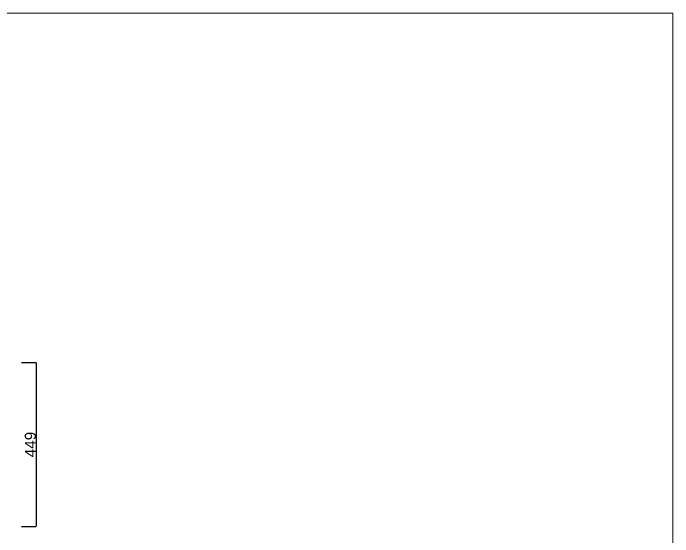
# Model space of a CAD drawing. Header units: millimetres. Extents: x 1102 to 5170, y 19 to 2862.
# Drawn here: x 3358 to 5166, y 1426 to 2862 of the extents above; entities that cross this region are included whole.
import ezdxf

# ---------------------------------------------------------------- set-up
doc = ezdxf.new("R2010")
doc.units = ezdxf.units.MM
doc.header["$MEASUREMENT"] = 0
doc.layers.add('Domyślny', color=7, linetype='Continuous', true_color=0x000000)
doc.styles.add('Arial', font='arial.ttf')
doc.dimstyles.new('Domyślny', dxfattribs={"dimtxt": 30, "dimasz": 1, "dimexe": 0.5, "dimexo": 0.5, "dimgap": 0.25, "dimtad": 1, "dimtoh": 1, "dimdec": 0, "dimzin": 1, "dimdsep": 46, "dimtxsty": 'Arial', "dimcen": 0.5, "dimazin": 0, "dimtfac": 1, "dimtdec": 4, "dimtix": 1, "dimtmove": 1, "dimatfit": 3, "dimfxl": 0, "dimtolj": 1, "dimtzin": 1, "dimarcsym": 0})

# ---------------------------------------------------------------- blocks, each defined once
blk = doc.blocks.new('*D3')
at = {"layer": 'Defpoints', "color": 0}
for p in [(3380.1, 1903.7), (3380.1, 1454.6), (3420.6, 1454.6)]:
    blk.add_point(p, dxfattribs=at)
at = {"layer": 'Domyślny', "color": 0, "lineweight": -2}
for p, q in [((3380.6, 1903.7), (3421.1, 1903.7)), ((3420.6, 1902.7), (3420.6, 1455.6)), ((3380.6, 1454.6), (3421.1, 1454.6))]:
    blk.add_line(p, q, dxfattribs=at)
at = {"layer": 'Domyślny', "color": 0}
for points in [[(3420.8, 1902.7), (3420.5, 1902.7), (3420.6, 1903.7)], [(3420.5, 1455.6), (3420.8, 1455.6), (3420.6, 1454.6)]]:
    blk.add_solid(points, dxfattribs=at)
at = {"layer": 'Domyślny', "color": 0, "insert": (3405.1, 1679.1), "char_height": 30, "attachment_point": 5, "rotation": 90, "style": 'Arial'}
blk.add_mtext('\\A1;449', dxfattribs=at)

msp = doc.modelspace()

# ---------------------------------------------------------------- linework, layer by layer
at = {"layer": 'Domyślny', "color": 18, "lineweight": 15, "true_color": 0x000000}
for p, q in [((5166.1, 2861.7), (1101.8, 2861.7)), ((5166.1, 19.5), (5166.1, 2861.7))]:
    msp.add_line(p, q, dxfattribs=at)

# ---------------------------------------------------------------- dimensions: what is measured, and where the dimension line sits
at = {"layer": 'Domyślny'}
dim = msp.add_aligned_dim(p1=(3380.1, 1903.7), p2=(3380.1, 1454.6), distance=40.5, dimstyle='Domyślny', dxfattribs=at)
dim.commit()
dim.dimension.update_dxf_attribs({"geometry": '*D3', "text_midpoint": (3405.1, 1679.1)})

doc.saveas('drawing.dxf')
